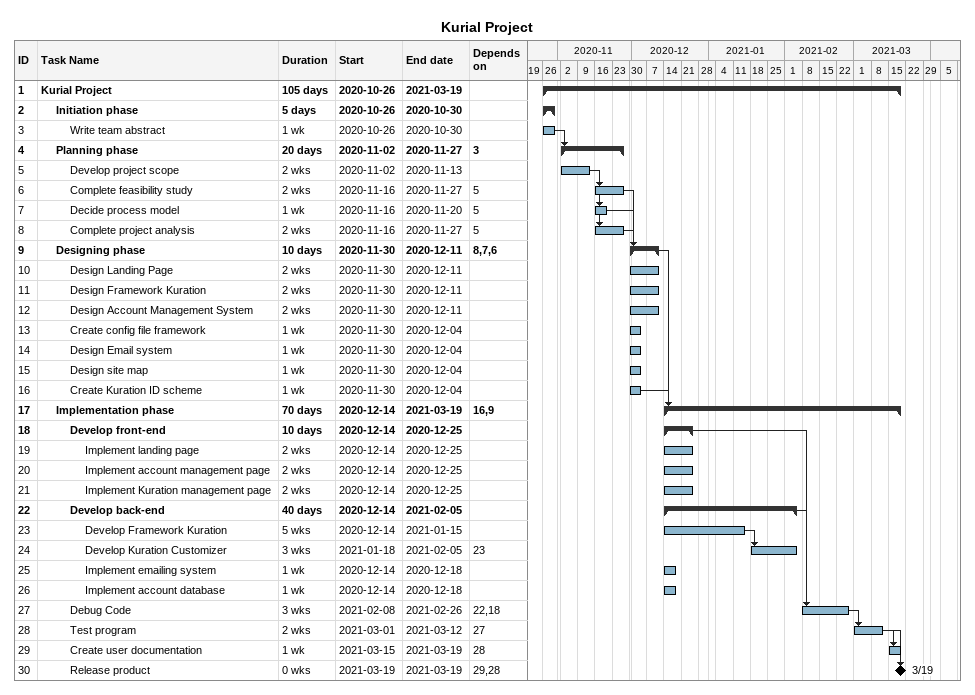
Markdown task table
Kurial Project

| ID | Level | Task | Duration | Start | Finish | Predecessors |
|---|---|---|---|---|---|---|
| 1 | 1 | **Kurial Project** | 105d | 2020-10-26 | 2021-03-19 |  |
| 2 | 2 | **Initiation phase** | 5d | 2020-10-26 | 2020-10-30 |  |
| 3 | 3 | Write team abstract | 1w | 2020-10-26 | 2020-10-30 |  |
| 4 | 2 | **Planning phase** | 20d | 2020-11-02 | 2020-11-27 | 3 |
| 5 | 3 | Develop project scope | 2w | 2020-11-02 | 2020-11-13 |  |
| 6 | 3 | Complete feasibility study | 2w | 2020-11-16 | 2020-11-27 | 5 |
| 7 | 3 | Decide process model | 1w | 2020-11-16 | 2020-11-20 | 5 |
| 8 | 3 | Complete project analysis | 2w | 2020-11-16 | 2020-11-27 | 5 |
| 9 | 2 | **Designing phase** | 10d | 2020-11-30 | 2020-12-11 | 8, 7, 6 |
| 10 | 3 | Design Landing Page | 2w | 2020-11-30 | 2020-12-11 |  |
| 11 | 3 | Design Framework Kuration | 2w | 2020-11-30 | 2020-12-11 |  |
| 12 | 3 | Design Account Management System | 2w | 2020-11-30 | 2020-12-11 |  |
| 13 | 3 | Create config file framework | 1w | 2020-11-30 | 2020-12-04 |  |
| 14 | 3 | Design Email system | 1w | 2020-11-30 | 2020-12-04 |  |
| 15 | 3 | Design site map | 1w | 2020-11-30 | 2020-12-04 |  |
| 16 | 3 | Create Kuration ID scheme | 1w | 2020-11-30 | 2020-12-04 |  |
| 17 | 2 | **Implementation phase** | 70d | 2020-12-14 | 2021-03-19 | 16, 9 |
| 18 | 3 | **Develop front-end** | 10d | 2020-12-14 | 2020-12-25 |  |
| 19 | 4 | Implement landing page | 2w | 2020-12-14 | 2020-12-25 |  |
| 20 | 4 | Implement account management page | 2w | 2020-12-14 | 2020-12-25 |  |
| 21 | 4 | Implement Kuration management page | 2w | 2020-12-14 | 2020-12-25 |  |
| 22 | 3 | **Develop back-end** | 40d | 2020-12-14 | 2021-02-05 |  |
| 23 | 4 | Develop Framework Kuration | 5w | 2020-12-14 | 2021-01-15 |  |
| 24 | 4 | Develop Kuration Customizer | 3w | 2021-01-18 | 2021-02-05 | 23 |
| 25 | 4 | Implement emailing system | 1w | 2020-12-14 | 2020-12-18 |  |
| 26 | 4 | Implement account database | 1w | 2020-12-14 | 2020-12-18 |  |
| 27 | 3 | Debug Code | 3w | 2021-02-08 | 2021-02-26 | 22, 18 |
| 28 | 3 | Test program | 2w | 2021-03-01 | 2021-03-12 | 27 |
| 29 | 3 | Create user documentation | 1w | 2021-03-15 | 2021-03-19 | 28 |
| 30 | 3 | Release product | 0w | 2021-03-19 | 2021-03-19 | 29, 28 |
